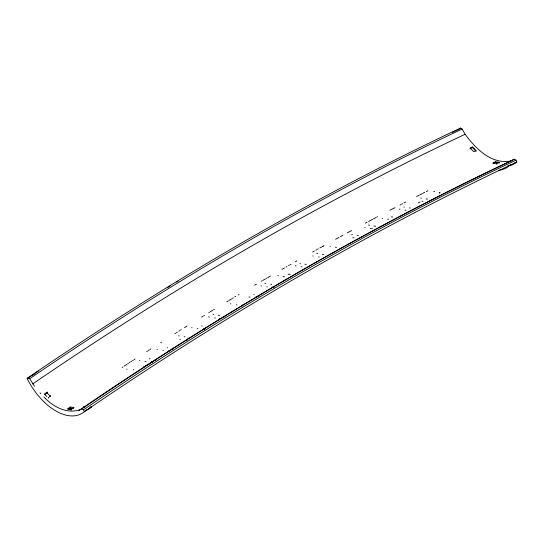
<?xml version="1.0" encoding="UTF-8"?>
<svg xmlns="http://www.w3.org/2000/svg" width="544" height="544" viewBox="0 0 544 544"><rect width="100%" height="100%" fill="white"/><g stroke="black" fill="none" stroke-linecap="round" stroke-linejoin="round"><path stroke-width="0.82" d="M511.061 160.949C491.266 164.71 475.816 148.675 465.127 134.252L462.114 129.05L460.442 128.085A3334.638 1925.264 -60 0 0 28.002 377.754L27.2 378.685A52.04 30.042 60 0 0 84.361 411.686L91.514 406.803A3332.938 1924.284 -60 0 1 509.64 165.396L512.026 164.268M459.945 128.67L460.442 128.085M29.587 377.053L27.2 378.685L28.098 378.073M28.54 377.767L28.988 377.461M29.886 376.849L33.014 374.714M33.463 374.408L34.612 374.041M46.906 396.61L44.764 394.414L44.764 393.686L47.376 392.265M68.605 409.516L71.611 409.918L71.577 409.183L74.011 407.544L70.434 407.021M86.748 410.054L84.361 411.686L83.558 409.829L81.886 408.864C69.374 414.943 54.21 407.694 45.24 398.269M31.974 375.428L33.762 374.204M89.134 408.428L91.514 406.803L90.583 406.837M122.828 366.976L122.135 367.554M124.182 366.092L125.27 365.384M125.807 365.031L126.888 364.33M127.704 363.8L128.513 363.27M129.329 362.746L130.138 362.216M130.954 361.692L131.764 361.162M132.58 360.638L133.389 360.108M134.205 359.584L135.014 359.06M146.656 351.567L147.465 351.043M148.281 350.526L149.09 350.003M149.906 349.486L150.715 348.962M160.732 342.591L161.541 342.074M174.808 333.71L175.624 333.207M176.433 332.697L177.242 332.187M178.867 331.174L179.683 330.664M180.492 330.154L181.308 329.65M184.559 327.624L186.993 326.108M201.613 317.084L202.694 316.418M203.504 315.921L204.435 315.472M209.46 312.276L208.767 312.827M210.276 311.787L212.711 310.298M213.52 309.808L214.336 309.312M226.787 301.784L228.412 300.805M229.221 300.322L231.662 298.86M232.472 298.37L233.288 297.888M234.906 296.915L235.722 296.432M238.156 294.977L238.972 294.494M254.674 285.206L256.414 284.301M261.44 281.234L262.249 280.765M263.065 280.289L265.499 278.868M266.315 278.399L267.124 277.923M267.934 277.454L270.375 276.039M44.764 394.414L47.165 393.026L47.165 392.047M472.389 146.798L472.389 147.526L469.989 148.913C471.206 144.554 475.334 149.11 476.143 151.361M69.061 408.721L70.264 408.027L73.263 408.428M493.68 163.567L495.489 162.527L499.236 163.03C499.861 161.228 495.951 163.214 496.835 164.417M282.016 269.321L284.451 267.92M286.076 266.988L286.885 266.526M511.693 160.704L514.325 159.195L515.998 160.16L516.8 162.017A52.04 30.042 60 0 1 511.068 165.247M288.51 265.594L289.326 265.132M290.136 264.67L291.067 264.255M296.902 260.821L295.399 261.793M314.228 251.07L312.725 252.028M315.853 250.165L316.669 249.716M317.478 249.261L318.288 248.812M321.538 247.003L319.913 247.908M323.163 246.106L322.354 246.554L323.979 245.65M335.614 239.244L338.864 237.463M340.49 236.579L342.924 235.253M347.256 232.9L351.587 230.554M365.398 223.142L367.023 222.278M368.642 221.415L372.708 219.259M373.517 218.831L375.952 217.539M376.768 217.11L377.577 216.682M390.034 210.161L395.026 207.672M400.044 204.966L400.86 204.544M404.11 202.871L405.736 202.035M401.669 204.129L402.485 203.708M418.377 202.83L420.002 202.001M416.561 196.506L418.996 195.276M422.246 193.63L419.812 194.861M151.837 362.692L152.415 362.392M424.687 192.399L423.062 193.215M150.674 363.276L145.418 365.915M427.931 190.767L426.312 191.583M143.65 366.792L144.242 366.5M452.486 132.396L452.928 132.185M453.376 131.974L453.825 131.764M454.723 131.342L455.165 131.131M455.614 130.92L456.062 130.71M456.96 130.281L457.402 130.07M498.848 170.19A50.572 29.315 60.2 0 0 509.64 165.396L516.8 162.017L514.413 163.139M457.851 129.86L459.639 129.016M476.143 150.566L473.736 151.701L469.989 147.934M509.64 165.396L508.892 165.587M508.64 165.641L507.892 165.818M155.842 360.189L154.707 360.257M224.998 316.71L223.863 316.771M204.796 329.147L203.782 329.208M273.952 287.341L272.809 287.402M187.347 339.98L186.334 340.034M152.578 362.08L151.565 362.134M256.503 297.582L255.36 297.636M259.264 295.875L258.121 295.929M172.659 349.126L171.646 349.18M169.395 350.989L168.375 351.03M293.522 275.624L292.38 275.672M206.414 327.427L205.394 327.461M189.094 338.225L187.945 338.259M220.592 318.553L219.443 318.58M290.204 274.312L289.116 274.264M372.395 228.548L371.742 228.521M85.605 406.796L83.456 406.633M439.933 192.488L439.246 192.433M410.285 207.985L409.401 207.917M405.953 210.222L404.96 210.147M388.627 219.286L387.634 219.212M375.632 226.182L373.98 226.039M358.306 235.498L357.095 235.402M353.974 237.85L352.764 237.755M323.653 254.585L322.334 254.476M306.333 264.343L304.898 264.228M302.002 266.812L301.118 266.744M271.68 284.315L270.688 284.24M267.349 286.851L266.798 286.81M250.022 297.092L248.921 297.01M219.701 315.377L218.382 315.268M215.37 318.022L214.601 317.968M167.722 347.766L167.287 347.732M163.397 350.52L162.955 350.492M146.016 361.651L144.949 361.563M336.539 247.35L335.328 247.248M319.212 257.006L318.553 256.952M254.245 294.515L253.803 294.481M236.919 304.864L236.368 304.824M197.934 328.698L197.166 328.644M184.94 336.811L184.171 336.756M392.741 216.995L391.415 216.879M284.451 276.74L283.132 276.624M202.157 326.012L201.606 325.965M427.482 199.104L426.176 198.988M422.953 201.287L421.96 201.205M180.39 339.517L179.84 339.476M150.069 358.836L149.294 358.768M370.974 228.473L370.199 228.405M288.674 274.237L288.014 274.183M499.161 162.289L495.659 161.772M496.801 163.431L493.292 162.914M71.563 409.183L68.027 408.66M151.497 361.719L152.592 361.944M151.524 361.794L152.626 362.025M186.313 339.612L187.401 339.878M203.748 328.814L204.83 329.079M179.112 335.934L178.65 335.818M157.454 349.636L156.992 349.52M127.133 369.213L126.67 369.097M434.67 191.658L433.752 191.42M404.342 207.094L403.886 206.978M400.017 209.331L399.33 209.154M382.69 218.396L382.228 218.28M369.696 225.291L368.546 224.985M352.369 234.607L351.682 234.43M317.716 253.688L316.798 253.45M300.39 263.452L299.934 263.337M296.058 265.914L295.372 265.744M265.737 283.424L264.819 283.186M261.406 285.96L260.95 285.845M213.758 314.486L213.071 314.31M209.433 317.132L208.515 316.894M192.107 327.814L191.644 327.706M421.444 198.159L420.75 197.982M365.133 227.548L364.677 227.426M330.48 246.405L330.024 246.289M313.154 256.061L312.698 255.938M278.508 275.808L277.814 275.624M230.86 303.926L230.398 303.804M139.896 360.706L139.441 360.59M255.401 297.119L256.469 297.405M272.83 286.912L273.904 287.198M28.002 377.754L29.675 378.719L34.496 386.206M50.83 395.733L48.511 397.46L48.511 398.249M45.104 398.133L43.86 396.896M472.389 147.526L475.606 150.81M47.165 393.026L50.381 396.311M40.868 393.72L40.032 392.788M173.033 347.922L173.271 349.003M242.298 304.871L242.536 306.02M495.489 162.527L495.489 161.731L493.082 162.874L493.082 163.914M70.264 408.027L70.264 406.98L67.857 408.626L67.857 409.414M29.675 378.719A3334.638 1925.264 -60 0 1 462.114 129.05M32.688 383.921A3330.409 1922.822 -60 0 1 465.127 134.252M81.886 408.864A3334.638 1925.264 -60 0 1 514.325 159.195M83.558 409.829A3334.638 1925.264 -60 0 1 515.998 160.16M78.873 410.591A3330.409 1922.822 -60 0 1 511.312 160.922M91.514 406.803A50.572 29.077 59.8 0 1 85.932 410.373M133.212 369.716A10.316 2.951 -16.1 0 1 133.674 369.852M439.974 193.045A10.316 3.985 -23.5 0 1 439.294 192.943M35.068 373.32A3332.938 1924.284 -60 0 1 38.61 370.913M167.96 287.334A3332.938 1924.284 -60 0 1 170.095 286.022M176.589 282.05A3332.938 1924.284 -60 0 1 178.058 281.16"/></g></svg>
